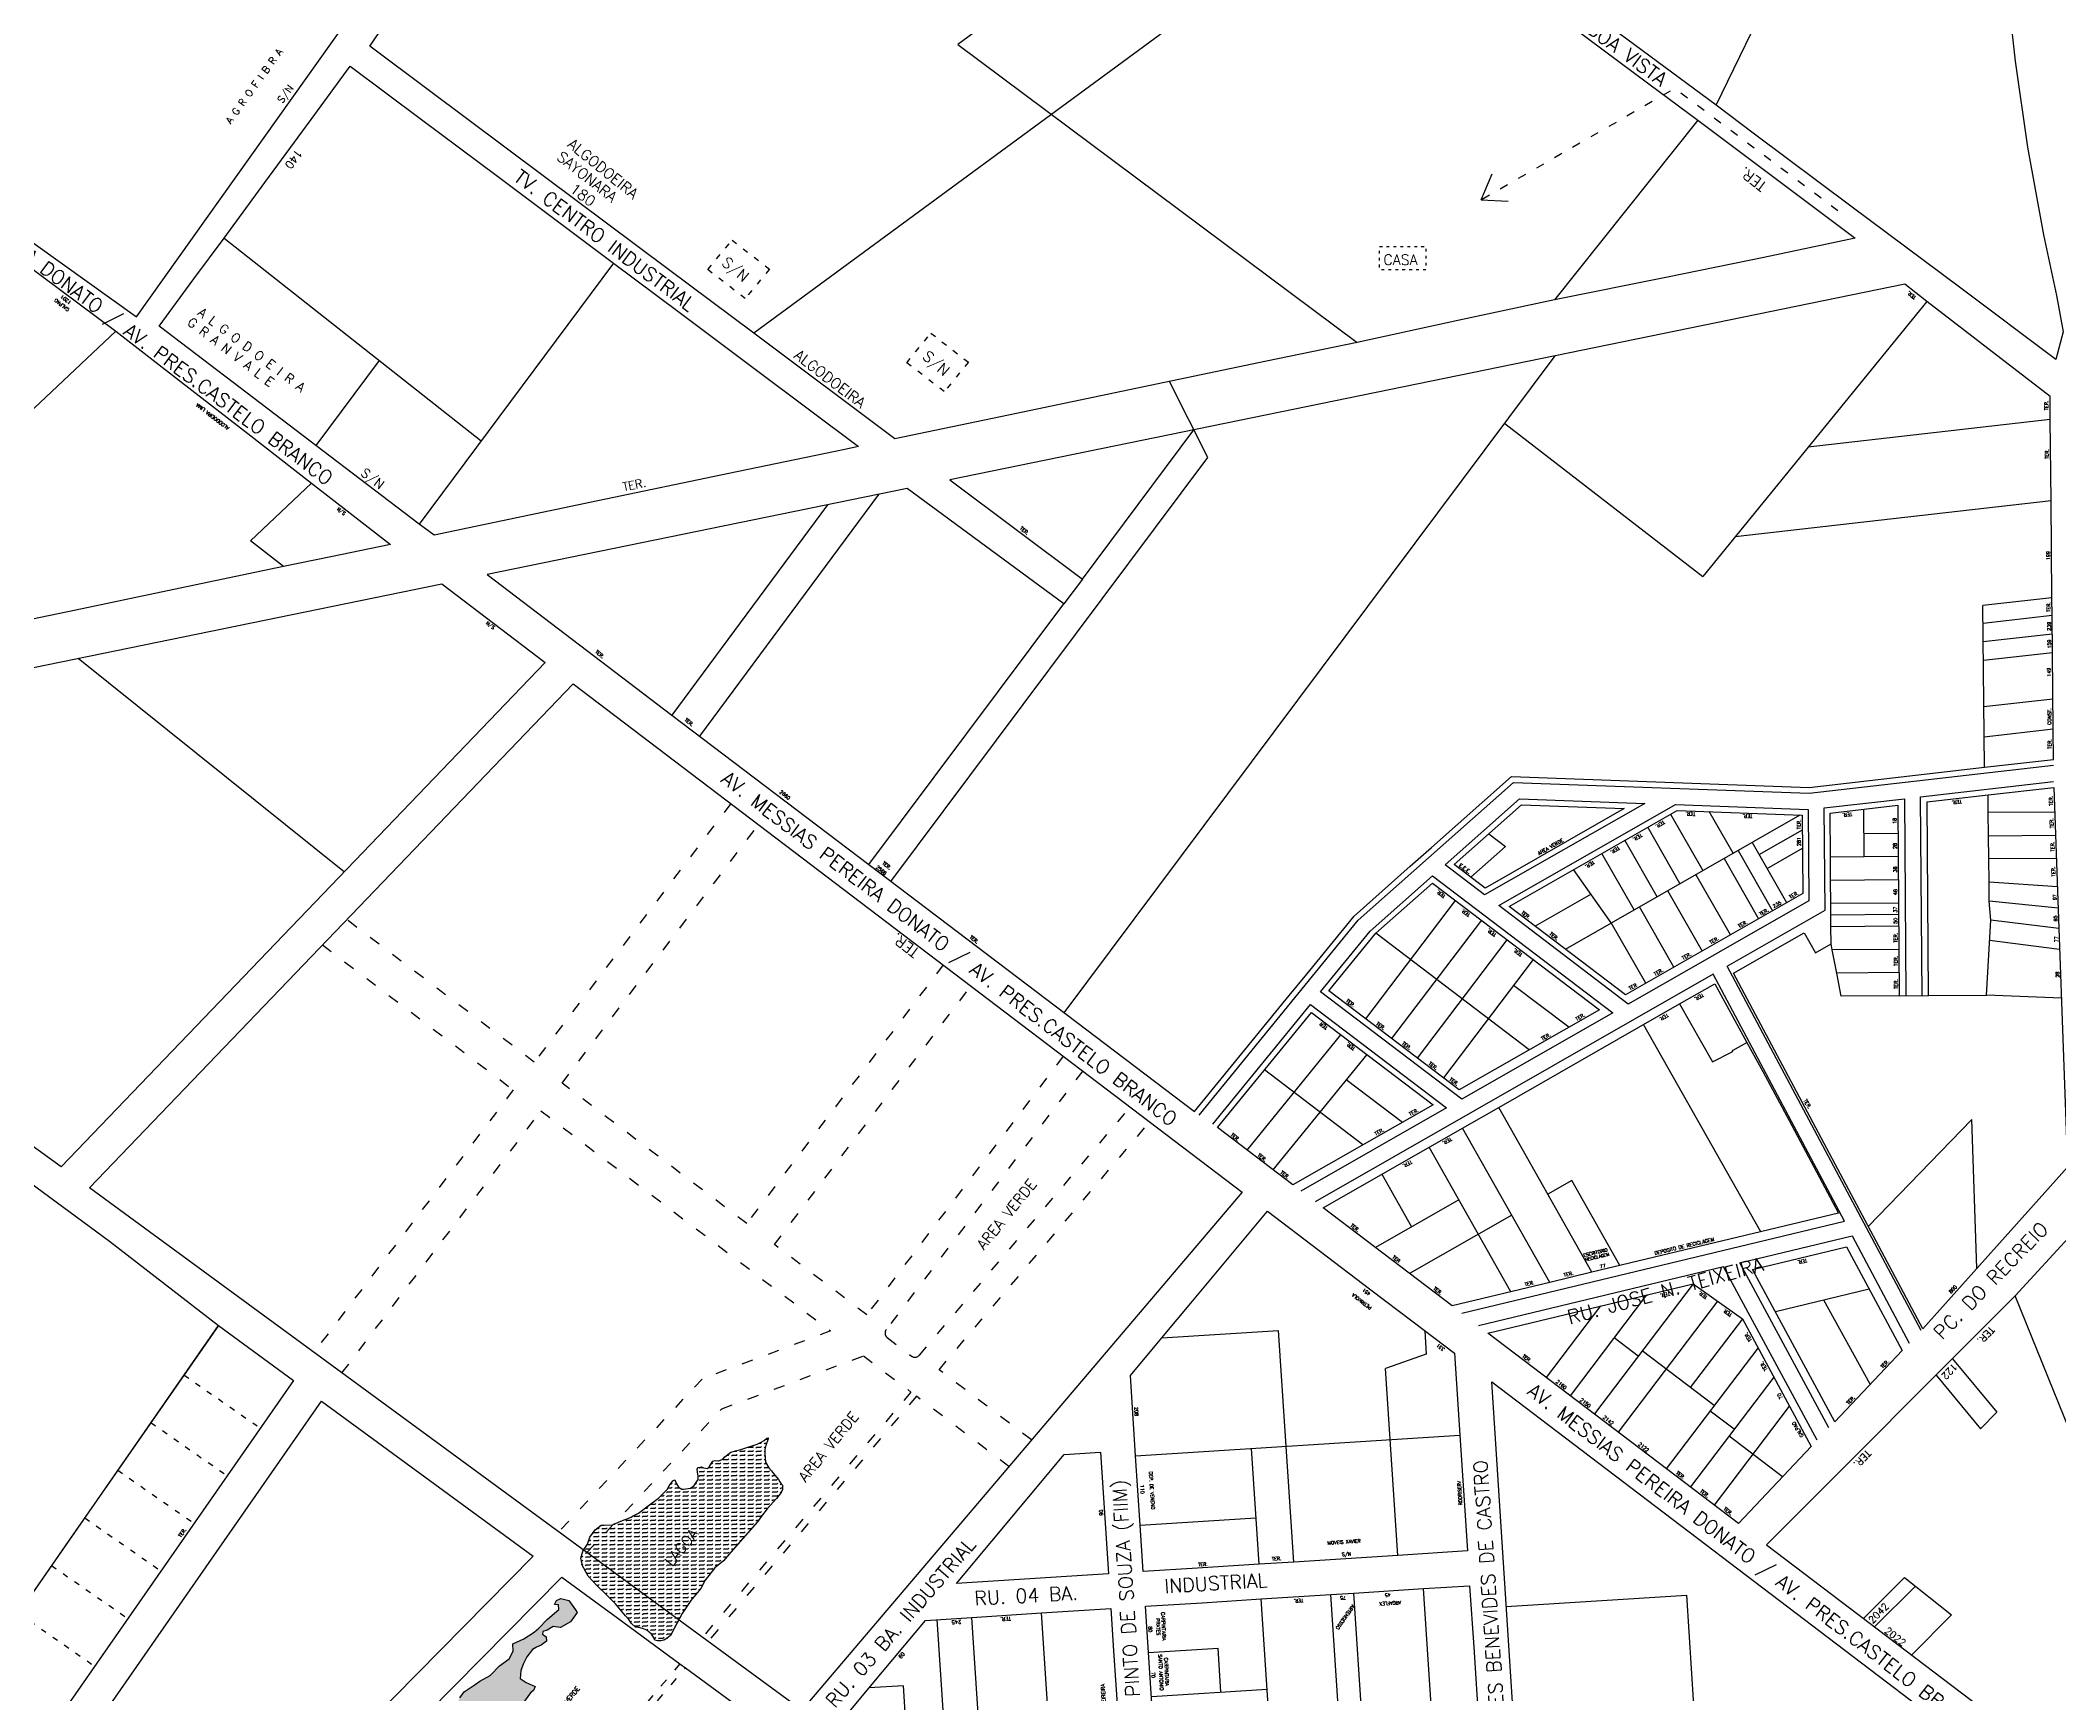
# Model space of a CAD drawing. Extents: x 714896 to 749292, y 8417558 to 8447149.
# Drawn here: x 737061 to 737931, y 8427923 to 8428636 of the extents above; entities that cross this region are included whole.
import ezdxf

# ---------------------------------------------------------------- set-up
doc = ezdxf.new("R2010")
doc.units = 0
doc.header["$MEASUREMENT"] = 0
doc.linetypes.add('ACAD_ISO03W100', pattern=[30, 12, -18])
for name, color, linetype in [('LOTE', 7, 'CONTINUOUS'), ('MEIO_FIO', 24, 'CONTINUOUS'), ('NUM-PORTA', 7, 'CONTINUOUS'), ('QUADRA', 6, 'CONTINUOUS'), ('REFERENCIA', 7, 'CONTINUOUS'), ('TEXTO', 7, 'CONTINUOUS'), ('TEXTODERUA', 3, 'CONTINUOUS')]:
    doc.layers.add(name, color=color, linetype=linetype)
doc.styles.add('ROMANS', font='ROMANS.SHX', dxfattribs={"height": 1.5})

msp = doc.modelspace()

# ---------------------------------------------------------------- hatches: boundary and pattern name
at = {"layer": 'REFERENCIA'}
h = msp.add_hatch(dxfattribs=at)
h.set_pattern_fill('FLEX', color=4, scale=7, style=0)
h.set_pattern_definition([(0, (-220.5378, -6.9507), (0, 1.75), [1.75, -1.75]), (45, (-218.7878, -6.9507), (1e-16, 1.74999999706), [0.4375, -1.599873737, 0.4375, -2.474873737])])
h.paths.add_polyline_path([(737377.94, 8428007.7), (737380.07, 8428010.23), (737380.52, 8428011.49), (737380.57, 8428012.48), (737380.52, 8428013.38), (737380.04, 8428014.03), (737379.48, 8428014.91), (737378.89, 8428015.87), (737377.24, 8428017.78), (737376.66, 8428018.42), (737375.85, 8428019.54), (737374.66, 8428020.88), (737373.33, 8428023.28), (737372.95, 8428027.12), (737372.95, 8428028.79), (737373.43, 8428030.53), (737374.37, 8428033.35), (737374.37, 8428033.84), (737373.88, 8428033.75), (737372.66, 8428032.67), (737371.06, 8428031.89), (737369.7, 8428031.07), (737368.01, 8428030.48), (737365.24, 8428029.7), (737362.63, 8428028.75), (737360.36, 8428028.16), (737358.33, 8428027.65), (737355.72, 8428025.62), (737354.9, 8428024.63), (737353.11, 8428023.86), (737352.65, 8428023.94), (737351.56, 8428024.08), (737350.57, 8428023.75), (737350.02, 8428022.96), (737349.09, 8428021.51), (737348.26, 8428020.66), (737346.57, 8428020.96), (737345.61, 8428021.33), (737344.23, 8428021.06), (737343.78, 8428020.27), (737344.02, 8428019.01), (737344.23, 8428017.38), (737344.26, 8428015.86), (737342.58, 8428013.35), (737340.98, 8428012.19), (737337.91, 8428011.68), (737337.21, 8428011.68), (737335.8, 8428012.59), (737334.82, 8428014.34), (737334.18, 8428015.76), (737333.27, 8428015.31), (737331.8, 8428013.12), (737330.89, 8428011.6), (737327.14, 8428007.81), (737322.74, 8428004.55), (737318.52, 8428001.38), (737315.87, 8428000), (737315.29, 8427999.7), (737310.95, 8427997.89), (737307.29, 8427996.34), (737303.72, 8427996.16), (737302.37, 8427996.16), (737299.78, 8427994.18), (737297.48, 8427991.01), (737296.49, 8427988.07), (737294.49, 8427984.96), (737293.67, 8427981.99), (737294.2, 8427979.43), (737294.02, 8427979.19), (737296.76, 8427974.16), (737300.57, 8427970.16), (737304.73, 8427966.23), (737308.57, 8427962.29), (737312.9, 8427957.09), (737314.34, 8427955.47), (737315.56, 8427953.83), (737317.23, 8427952.28), (737319.24, 8427951.95), (737320.66, 8427951.54), (737322.04, 8427950.87), (737324.17, 8427949.19), (737325, 8427947.97), (737325.62, 8427946.64), (737326.65, 8427946.27), (737328.18, 8427946.32), (737329.48, 8427946.67), (737330.93, 8427947.47), (737332.36, 8427948.64), (737333.85, 8427951.65), (737337.27, 8427958.18), (737341.09, 8427963.7), (737345.37, 8427968.96), (737347.3, 8427972.48), (737351.37, 8427977.86), (737355.19, 8427980.82), (737358.25, 8427984.58), (737363.49, 8427990.39), (737369.81, 8427997.6), (737371.61, 8428000), (737374.02, 8428003.2)])
h.paths.add_polyline_path([(737333.61, 8427977.15), (737347.38, 8427993.99), (737342.16, 8427998.26), (737328.39, 8427981.43)], flags=24)
h = msp.add_hatch(dxfattribs=at)
h.set_pattern_fill('FLEX', color=4, scale=10, style=0)
h.set_pattern_definition([(0, (-296.2755, -19.0062), (0, 2.5), [2.5, -2.5]), (45, (-293.7755, -19.0062), (1e-16, 2.4999999958), [0.625, -2.28553391, 0.625, -3.53553391])])
h.paths.add_polyline_path([(737271.43, 8427893.98), (737273.43, 8427898.78), (737273.94, 8427903.78), (737275.25, 8427908.78), (737272.92, 8427911.47), (737269.17, 8427914.48), (737267.3, 8427916.94), (737268.92, 8427919.71), (737272.02, 8427923.86), (737273.3, 8427924.94), (737273.91, 8427926.64), (737270.05, 8427928.38), (737267.48, 8427930.14), (737267.78, 8427933.54), (737268.9, 8427936.54), (737270.36, 8427939.47), (737272.85, 8427942.59), (737272.77, 8427942.58), (737274.5, 8427943.57), (737276.58, 8427944.54), (737278.82, 8427946.26), (737278.66, 8427948.13), (737277.09, 8427949.28), (737277.24, 8427950.35), (737279.16, 8427950.91), (737281.72, 8427952.48), (737284.72, 8427952.06), (737284.9, 8427952.06), (737289.27, 8427954.51), (737292.07, 8427958.5), (737291.41, 8427959.65), (737288.48, 8427963.76), (737285.08, 8427964.64), (737283.2, 8427963.71), (737282.29, 8427961.98), (737283.96, 8427961.81), (737284.18, 8427959.9), (737283.28, 8427959.1), (737279.16, 8427955.57), (737275.62, 8427951.78), (737273.49, 8427950.05), (737269.12, 8427947.26), (737264.34, 8427945.01), (737264.45, 8427941.9), (737262.72, 8427938.58), (737258.53, 8427935.58), (737254.74, 8427931.6), (737254.56, 8427931.38), (737250.13, 8427928.91), (737247.65, 8427927.2), (737243.32, 8427924.37), (737241.49, 8427921.74), (737238.74, 8427917.28), (737236.6, 8427915.47), (737232.04, 8427912.83), (737227.72, 8427909.87), (737224.13, 8427906.18), (737221.56, 8427901.49), (737218.28, 8427897.42), (737215.4, 8427893.17), (737213.04, 8427888.75), (737211.38, 8427883.86), (737210.84, 8427879.87), (737209.06, 8427874.77), (737207.12, 8427870.02), (737204.96, 8427865.26), (737201.59, 8427861.49), (737197.08, 8427859.18), (737192.16, 8427857.18), (737187.06, 8427855.39), (737181.96, 8427853.97), (737177.08, 8427852.64), (737171.83, 8427851.14), (737166.96, 8427849.94), (737161.96, 8427847.9), (737157.33, 8427845.5), (737152.34, 8427844), (737147.56, 8427842.13), (737142.85, 8427840.18), (737137.78, 8427838.56), (737132.8, 8427836.4), (737128.05, 8427834.72), (737123.36, 8427832.67), (737119.25, 8427829.38), (737115.65, 8427825.63), (737114.26, 8427821.04), (737117.46, 8427819.15), (737122.16, 8427817.46), (737127.4, 8427816.51), (737132.44, 8427815.62), (737137.68, 8427814.75), (737142.8, 8427814.3), (737148.13, 8427814.32), (737153.43, 8427814.5), (737158.85, 8427814.5), (737164.02, 8427814.62), (737169.32, 8427814.85), (737174.37, 8427815.06), (737179.67, 8427815.36), (737185.12, 8427815.86), (737190.52, 8427816.27), (737195.67, 8427816.61), (737200.95, 8427816.94), (737206.08, 8427817.33), (737211.09, 8427818.06), (737216.44, 8427818.86), (737221.48, 8427819.36), (737226.64, 8427819.62), (737231.8, 8427820.29), (737236.92, 8427821.18), (737241.81, 8427822.75), (737242.26, 8427825.44), (737243.6, 8427830.38), (737243.28, 8427830.86), (737241.72, 8427835.63), (737241.19, 8427840.64), (737241.52, 8427845.84), (737242.32, 8427851.01), (737244.8, 8427855.17), (737247.76, 8427856.19), (737248.58, 8427856.35), (737253.6, 8427857.5), (737258.1, 8427857.58), (737260.63, 8427861.06), (737263.48, 8427865.38), (737265.19, 8427870.18), (737266.32, 8427875.28), (737266.15, 8427879.52), (737268.56, 8427884.02), (737270.34, 8427888.8)])
h.paths.add_polyline_path([(737234.58, 8427867.72), (737240.7, 8427875.21), (737238.37, 8427877.11), (737232.25, 8427869.62)], flags=24)

# ---------------------------------------------------------------- linework, layer by layer
at = {"layer": 'LOTE', "color": 7}
for p, q in [((737595.95, 8428737.31, 521.6), (737456.17, 8428634.43, -212.61)), ((737635.32, 8428706.49, 521.6), (737368.22, 8428509.9, 521.76)), ((737456.17, 8428634.43, -212.61), (737628.26, 8428505.99, 513.31)), ((737139.84, 8428550.94, 522.79), (737250.67, 8428463.51, 520.76)), ((737307.69, 8428540.18, 520.74), (737224.03, 8428427.69, 522.57)), ((737206.69, 8428498.21, 521.97), (737179.45, 8428461.58, 522.57)), ((737421.97, 8428440.45), (737344.85, 8428336.29)), ((737399.98, 8428435.95), (737332.91, 8428345.37)), ((737076.93, 8428369.84), (737191.75, 8428277.83))]:
    msp.add_line(p, q, dxfattribs=at)
for points in [[(737783.1, 8428608.25), (737841.72, 8428728.92)], [(737775.11, 8428601.73), (737713.31, 8428524.32)], [(737563.95, 8428456.3), (737547.41, 8428489.18)], [(737848.66, 8428124.99), (737893.22, 8428171.03)], [(737895.5, 8428106.93), (737893.22, 8428171.03)], [(737849.05, 8428097.92), (737808.6, 8428088.2)], [(737849.49, 8428056.92), (737829.46, 8428093.21)], [(737997, 8427885), (737912, 8428095)], [(737884.95, 8428067.95), (737904.09, 8428044.85)], [(737877.88, 8428060.88), (737897.02, 8428037.78)], [(737904.09, 8428044.85), (737897.02, 8428037.78)], [(737846.58, 8427956.02), (737864.26, 8427973.7)], [(737851.38, 8427952.38), (737868.95, 8427969.96)], [(737864.26, 8427973.7), (737884.59, 8427957.5)], [(737867.35, 8427940.25), (737884.59, 8427957.5)]]:
    msp.add_lwpolyline(points, dxfattribs=at)
at = {"layer": 'LOTE', "color": 7, "linetype": 'ACAD_ISO03W100', "ltscale": 0.3, "flags": 128}
msp.add_lwpolyline([(737835.52, 8428562.75), (737765.17, 8428615.37), (737681.78, 8428567.37)], dxfattribs=at)
at = {"layer": 'LOTE', "color": 7, "flags": 128}
for points in [[(737681.78, 8428567.37), (737686.48, 8428578.64)], [(737681.78, 8428567.37), (737693.42, 8428566.83)], [(737509.85, 8428403.98), (737557.92, 8428468.28)], [(737427.35, 8428273.62), (737563.95, 8428456.3)], [(737417.79, 8428280.88), (737501.85, 8428393.29)]]:
    msp.add_lwpolyline(points, dxfattribs=at)
at = {"layer": 'LOTE', "color": 7, "linetype": 'ACAD_ISO03W100', "ltscale": 0.2}
for points, elevation in [([(737364.57, 8428524.89), (737348.4, 8428537.35), (737358.83, 8428550.04), (737374.99, 8428537.54), (737364.57, 8428524.89)], 521.73), ([(737450.32, 8428484.78), (737434.15, 8428497.23), (737444.58, 8428509.92), (737460.74, 8428497.43), (737450.32, 8428484.78)], 521.71)]:
    msp.add_lwpolyline(points, close=True, dxfattribs=dict(at, elevation=elevation))
at = {"layer": 'LOTE', "color": 7, "linetype": 'ACAD_ISO03W100', "ltscale": 0.1, "flags": 128}
msp.add_lwpolyline([(737637.97, 8428547.3), (737647.97, 8428547.3), (737657.97, 8428547.3), (737657.97, 8428537.3), (737637.97, 8428537.3), (737637.97, 8428547.3)], dxfattribs=at)
at = {"layer": 'LOTE', "color": 7, "linetype": 'CONTINUOUS', "flags": 128}
for points in [[(737873.94, 8428523.67), (737777.26, 8428405.08)], [(737927.1, 8428472.72), (737822.75, 8428460.88)], [(737691.93, 8428470.99), (737777.26, 8428405.08)], [(737927.43, 8428437.69), (737791.25, 8428422.24)], [(737927.83, 8428395.95), (737898.03, 8428392.57)], [(737927.9, 8428388.25), (737898.1, 8428384.87)], [(737927.98, 8428380.25), (737898.17, 8428376.87)], [(737928.06, 8428372.25), (737898.25, 8428368.87)], [(737928.25, 8428352.25), (737898.44, 8428348.87)], [(737928.37, 8428339.25), (737898.57, 8428335.87)]]:
    msp.add_lwpolyline(points, dxfattribs=at)
for points, elevation in [([(736946.89, 8428363.65), (736939.57, 8428366.12), (737093.23, 8428510.89)], 581.35), ([(737151.2, 8428420.47), (737177.59, 8428445.32)], 581.35), ([(737165.53, 8428409.33), (737151.2, 8428420.47)], 581.35), ([(737657.47, 8428079.94), (737658.13, 8428069.96)], 512.57), ([(737658.13, 8428069.96), (737640.57, 8428063.77)], 512.57), ([(737532.82, 8428026.06), (737672.54, 8428034.97)], 512.57), ([(737586.01, 8427979.35), (737582.72, 8428029.24)], 512.57), ([(737534.79, 8427996.13), (737584.69, 8427999.31)], 512.57), ([(737630.53, 8427912.05), (737626.91, 8427966.93)], 516.49), ([(737663.75, 8427864.06), (737656.85, 8427968.84)], 516.49), ([(737499.09, 8427853.57), (737492.18, 8427958.34)], 516.48), ([(737593.9, 8427859.61), (737586.99, 8427964.38)], 516.49), ([(737623.83, 8427861.52), (737616.93, 8427966.29)], 516.49), ([(737450.13, 8427912.08), (737447.28, 8427955.48)], 516.48), ([(737469.15, 8427851.66), (737462.25, 8427956.44)], 516.48), ([(737538.41, 8427941.25), (737568.35, 8427943.16)], 516.49), ([(737569.6, 8427924.2), (737568.35, 8427943.16)], 516.49), ([(737432.7, 8427926.95), (737417.92, 8427926.01)], 516.48), ([(737433.75, 8427911.04), (737432.7, 8427926.95)], 516.48), ([(737539.66, 8427922.29), (737589.56, 8427925.47)], 516.49)]:
    msp.add_lwpolyline(points, dxfattribs=dict(at, elevation=elevation))
at = {"layer": 'LOTE', "color": 7, "linetype": 'CONTINUOUS'}
for points, elevation in [([(737502.01, 8428217.01), (737713.74, 8428500.17)], -9.64), ([(737544.05, 8428076.88), (737594.4, 8428080.09)], 512.57), ([(737600.98, 8427980.31), (737594.4, 8428080.09)], 512.57), ([(737645.88, 8427983.17), (737640.57, 8428063.77)], 512.57)]:
    msp.add_lwpolyline(points, dxfattribs=dict(at, elevation=elevation))
for points in [[(737898.69, 8428322.83), (737898.03, 8428392.57)], [(737874.66, 8428224.43), (737899.66, 8428224.62), (737901.42, 8428257.02), (737900.79, 8428265.15), (737900.7, 8428273.32), (737900.59, 8428283.33), (737900.47, 8428293.33), (737900.36, 8428303.33), (737900.28, 8428310.94)], [(737718.08, 8428244.51), (737819.22, 8428302.3)], [(737763.41, 8428302.66), (737777.3, 8428278.35)], [(737790.33, 8428285.79), (737780.07, 8428303.74)], [(737846.82, 8428284.23), (737846.66, 8428304.78)], [(737928.97, 8428303.54), (737900.36, 8428303.33)], [(737685.09, 8428294.2), (737692.26, 8428288.76)], [(737757.57, 8428267.07), (737743.68, 8428291.39)], [(737767.44, 8428272.71), (737753.55, 8428297.02)], [(737813.5, 8428264.48), (737798.62, 8428290.52)], [(737801.61, 8428285.29), (737820.23, 8428295.93)], [(737861.47, 8428294.34), (737846.74, 8428294.22)], [(737900.47, 8428293.33), (737929.35, 8428293.54)], [(737677.3, 8428275.48), (737692.26, 8428288.76)], [(737747.71, 8428261.44), (737733.82, 8428285.75)], [(737786.46, 8428283.58), (737801.34, 8428257.53)], [(737792.54, 8428287.05), (737807.42, 8428261)], [(737805.07, 8428279.24), (737820.29, 8428287.93)], [(737861.55, 8428284.34), (737832.32, 8428284.12)], [(737929.71, 8428283.55), (737900.59, 8428283.33)], [(737752.72, 8428229.75), (737737.84, 8428255.8), (737721.59, 8428278.76)], [(737789.19, 8428250.59), (737774.31, 8428276.63)], [(737861.62, 8428274.34), (737832.39, 8428274.12)], [(737930.15, 8428271.33), (737900.7, 8428273.32)], [(737632.02, 8428214.44), (737670.73, 8428265.4)], [(737729.13, 8428268.1), (737705.1, 8428254.37)], [(737762.15, 8428269.69), (737777.03, 8428243.64)], [(737861.7, 8428264.34), (737832.47, 8428264.12)], [(737930.48, 8428262.17), (737900.79, 8428265.15)], [(737681.88, 8428256.93), (737643.17, 8428205.97)], [(737764.88, 8428236.69), (737749.99, 8428262.74)], [(737861.74, 8428259.34), (737832.51, 8428259.12)], [(737861.78, 8428254.34), (737832.54, 8428254.12)], [(737930.8, 8428253.32), (737901.42, 8428257.02)], [(737702.53, 8428201.07), (737636.39, 8428251.3)], [(737654.32, 8428197.5), (737693.03, 8428248.47)], [(737862, 8428224.34), (737837, 8428224.15), (737835.06, 8428234.13), (737833.12, 8428244.12), (737832.6, 8428246.77)], [(737931.12, 8428244.32), (737900.94, 8428248.12)], [(737704.18, 8428240), (737665.47, 8428189.03)], [(737861.85, 8428244.34), (737833.12, 8428244.12)], [(737719.51, 8428210.77), (737695.71, 8428228.85)], [(737861.93, 8428234.34), (737835.06, 8428234.13)], [(737767.26, 8428220.83), (737781.42, 8428195.88), (737789.93, 8428200.18), (737790.39, 8428200.99), (737796.22, 8428204.22)], [(737931.87, 8428223.34), (737899.66, 8428224.62)], [(737802.29, 8428122.68), (737751.76, 8428211.96)], [(737580.83, 8428157.88), (737621.31, 8428207.5)], [(737632.47, 8428199.03), (737591.99, 8428149.4)], [(737630.82, 8428160.1), (737588.32, 8428192.38)], [(737647.8, 8428169.8), (737623.61, 8428188.17)], [(737729.54, 8428105.2), (737689.32, 8428176.26)], [(737711.4, 8428100.84), (737673.75, 8428167.36)], [(737694.56, 8428096.79), (737659.3, 8428159.1)], [(737638.9, 8428147.44), (737651.76, 8428124.72)], [(737720.88, 8428144.71), (737710.52, 8428138.81)], [(737741.6, 8428108.1), (737720.88, 8428144.71)], [(737672.16, 8428136.38), (737636.2, 8428115.82)], [(737694.98, 8428129.85), (737650.91, 8428104.65)], [(737773.22, 8428100.27), (737730.59, 8428044.13)], [(737709.88, 8428059.86), (737733.29, 8428090.67)], [(737720.23, 8428051.99), (737753.25, 8428095.47)], [(737740.94, 8428036.27), (737783.79, 8428092.69)], [(737794.36, 8428085.11), (737771.93, 8428055.58)], [(737749.5, 8428069.03), (737739.15, 8428076.9)], [(737761.64, 8428020.54), (737801.14, 8428072.55)], [(737782.28, 8428047.72), (737751.23, 8428071.31)], [(737807.93, 8428059.99), (737771.99, 8428012.68)], [(737790.85, 8428037.51), (737780.5, 8428045.37)], [(737782.35, 8428004.82), (737814.72, 8428047.43)], [(737811.72, 8428017.04), (737788.63, 8428034.58)]]:
    msp.add_lwpolyline(points, dxfattribs=at)
at = {"layer": 'LOTE', "color": 7, "linetype": 'ACAD_ISO03W100', "ltscale": 0.4}
for points in [[(737358.3, 8428307.24), (737273.61, 8428195.76), (737192.74, 8428257.2)], [(737449.87, 8428237.66), (737365.18, 8428126.19), (737285.55, 8428186.69), (737370.25, 8428298.16)], [(737182.28, 8428246.31), (737264.53, 8428183.82), (737178.58, 8428070.69)], [(737501.63, 8428198.34), (737416.93, 8428086.87), (737377.12, 8428117.11), (737461.82, 8428228.59)], [(737190.68, 8428061.82), (737276.48, 8428174.74), (737401.33, 8428079.88), (737345.91, 8428059.19), (737284.12, 8427993.33)], [(737487.94, 8428032.91), (737448.07, 8428063.21), (737538.9, 8428170.02)], [(737296.31, 8427984.4), (737354.45, 8428046.37), (737415.46, 8428069.14), (737435.95, 8428053.58), (737346.09, 8427947.91)], [(737478.21, 8428021.47), (737438.34, 8428051.76), (737348.52, 8427946.13)]]:
    msp.add_lwpolyline(points, dxfattribs=at)
msp.add_lwpolyline([(737509.99, 8428191.99), (737425.29, 8428080.51, 0.414214), (737425.77, 8428077.01), (737436.19, 8428069.09, 0.398208), (737439.61, 8428069.47), (737530.44, 8428176.28, 0.013739), (737530.52, 8428176.39, 0.013739)], format="xyb", dxfattribs=at)
at = {"layer": 'LOTE', "color": 7, "linetype": 'ACAD_ISO03W100', "ltscale": 0.2}
for points in [[(737122.64, 8428060.87), (737155.48, 8428038.03)], [(737108.37, 8428040.35), (737141.21, 8428017.51)], [(737094.09, 8428019.83), (737126.93, 8427996.99)], [(737079.82, 8427999.3), (737112.65, 8427976.46)], [(737065.54, 8427978.78), (737098.38, 8427955.94)], [(737051.26, 8427958.26), (737084.1, 8427935.42)]]:
    msp.add_lwpolyline(points, dxfattribs=at)
at = {"layer": 'LOTE', "color": 7, "elevation": 516.49, "flags": 128}
for points in [[(737692.56, 8427961.09), (737770.4, 8427966.05)], [(737776.52, 8427871.25), (737770.4, 8427966.05)]]:
    msp.add_lwpolyline(points, dxfattribs=at)
at = {"layer": 'LOTE', "color": 7, "linetype": 'ACAD_ISO03W100', "ltscale": 0.3}
for points in [[(737336.35, 8427936.45), (737252.62, 8427837.99)], [(737256.78, 8427838.25), (737338.77, 8427934.68)]]:
    msp.add_lwpolyline(points, dxfattribs=at)
at = {"layer": 'MEIO_FIO'}
for points in [[(737560.19, 8428172.91), (737628.8, 8428257.01), (737695.75, 8428316.36), (737823.23, 8428311.66), (737928.52, 8428323.74)], [(737871.83, 8428224.41), (737871.18, 8428310.11), (737928.54, 8428316.7)], [(737871.41, 8428080.07), (737787.8, 8428237.12), (737829.99, 8428261.23), (737829.66, 8428305.35), (737864.19, 8428309.31), (737864.83, 8428224.36)], [(737673.37, 8428087.59), (737838.37, 8428127.23), (737781.72, 8428233.65), (737610.15, 8428135.61)], [(737566.09, 8428169.07), (737608.15, 8428220.63), (737666.83, 8428176.07), (737604.09, 8428140.21)], [(737831.68, 8428038.12), (737793.27, 8428109.2), (737841.76, 8428120.85), (737866.33, 8428074.7)], [(737826.62, 8428032.77), (737786.23, 8428107.51), (737680.57, 8428082.12)]]:
    msp.add_lwpolyline(points, dxfattribs=at)
for points in [[(737683.27, 8428267.81), (737666.18, 8428280.79), (737698.3, 8428309.26), (737752.33, 8428307.27), (737683.27, 8428267.81)], [(737745.14, 8428220.81), (737689.33, 8428263.21), (737765.58, 8428306.78), (737822.66, 8428304.67), (737822.96, 8428265.27), (737745.14, 8428220.81)], [(737673.44, 8428179.84), (737612.58, 8428226.06), (737633.87, 8428252.15), (737660.84, 8428276.06), (737738.54, 8428217.04), (737673.44, 8428179.84)]]:
    msp.add_lwpolyline(points, close=True, dxfattribs=at)
at = {"layer": 'QUADRA', "color": 6}
msp.add_lwpolyline([(736655.8, 8428842.71), (736959.93, 8428614.63), (736972.37, 8428609.77), (737102.05, 8428517.03), (737102.05, 8428517.03), (737303.47, 8428799.82)], dxfattribs=at)
at = {"layer": 'QUADRA', "linetype": 'CONTINUOUS'}
msp.add_lwpolyline([(737721.38, 8428641.69), (737754.02, 8428617.41), (737775.11, 8428601.73), (737811.33, 8428574.62), (737843.06, 8428550.87), (737803.62, 8428542.63), (737762.09, 8428534.04), (737713.31, 8428524.32), (737671.72, 8428515.36), (737628.26, 8428505.99), (737589.3, 8428497.85), (737539.02, 8428487.35), (737477.98, 8428474.6), (737429.08, 8428464.38), (737429.08, 8428464.38), (737368.22, 8428509.9), (737331.46, 8428537.39), (737278.03, 8428577.35), (737227.82, 8428614.9), (737202.76, 8428633.64), (737234.48, 8428680.38)], dxfattribs=at)
at = {"layer": 'QUADRA'}
msp.add_lwpolyline([(737908.1, 8428662.22), (737911.94, 8428627.19), (737917.32, 8428590.14), (737924.22, 8428552.3), (737929.82, 8428526.26), (737932.65, 8428510.59), (737929.54, 8428498.62), (737888.57, 8428529.31), (737841.18, 8428564.66), (737799.57, 8428595.69), (737783.1, 8428608.25), (737738.55, 8428641.2)], dxfattribs=at)
at = {"layer": 'QUADRA', "color": 6, "linetype": 'CONTINUOUS'}
for points in [[(737406.77, 8428459.72), (737357.39, 8428449.41), (737301.05, 8428437.64), (737230.37, 8428422.87), (737224.03, 8428427.69), (737179.45, 8428461.58), (737152.81, 8428481.82), (737111.9, 8428512.92), (737126.9, 8428533.34), (737139.84, 8428550.94), (737157.45, 8428574.91), (737177.37, 8428602.03), (737194.26, 8428625.01), (737225.02, 8428602.01), (737257.7, 8428577.57), (737287.66, 8428555.16), (737307.69, 8428540.18), (737335.98, 8428519.02), (737369.41, 8428494.02), (737413.42, 8428461.11), (737406.77, 8428459.72)], [(737137.48, 8428082.21), (737104.3, 8428034.5), (737071.43, 8427987.25), (737036.57, 8427937.13), (737021.02, 8427956.55), (737002.56, 8427979.61), (736979.8, 8428008.04), (736960.86, 8428031.68), (736945.13, 8428051.33), (736932.79, 8428066.74), (736906.69, 8428113.97), (736834.26, 8428141.9), (736741.59, 8428235.76), (736710.37, 8428267.39), (736655.14, 8428297.31), (736639.48, 8428450.85), (737013.23, 8428175.52), (737090.52, 8428118.58), (737090.52, 8428118.58), (737137.48, 8428082.21)], [(737137.48, 8428082.21), (737169.76, 8428058.55), (737064.33, 8427907), (737036.57, 8427937.13), (737137.48, 8428082.21)]]:
    msp.add_lwpolyline(points, close=True, dxfattribs=at)
at = {"layer": 'QUADRA', "color": 6, "linetype": 'CONTINUOUS', "elevation": 581.35}
msp.add_lwpolyline([(737053.12, 8428540.73), (737093.23, 8428510.89), (737121.56, 8428488.87), (737150.04, 8428466.73), (737177.59, 8428445.32), (737194.19, 8428432.42), (737211.54, 8428418.94), (737185.85, 8428413.57), (737165.53, 8428409.33), (737115.52, 8428398.88), (737075.91, 8428390.6), (737030.14, 8428381.04)], dxfattribs=at)
at = {"layer": 'QUADRA'}
for points in [[(737927, 8428482.69), (737873.94, 8428523.67), (737864.44, 8428531.01), (737713.74, 8428500.17), (737452.68, 8428446.74), (737509.85, 8428403.98), (737501.85, 8428393.29), (737434.29, 8428442.97), (737253.22, 8428405.92), (737332.91, 8428345.37), (737417.79, 8428280.88), (737558.2, 8428174.42), (737599, 8428224.45), (737606.59, 8428233.75), (737626.99, 8428258.75), (737651.22, 8428280.22), (737660.37, 8428288.34), (737694.84, 8428318.89), (737823.13, 8428314.16), (737898.69, 8428322.83), (737928.49, 8428326.25), (737928.37, 8428339.25), (737927.9, 8428388.25), (737927.83, 8428395.95), (737927.43, 8428437.69), (737927.1, 8428472.72)], [(736835.26, 8428320.38), (737233.68, 8428401.92), (737278.32, 8428368.01), (737069.58, 8428150.57), (736835.26, 8428320.38)], [(737081.79, 8428141.63), (737290.34, 8428358.87), (737578.77, 8428139.73), (737388.95, 8427916.5), (737190.68, 8428061.82), (737081.79, 8428141.63)], [(737743.48, 8428305.09), (737683.47, 8428270.8), (737670.13, 8428280.93), (737699.21, 8428306.73), (737743.48, 8428305.09)], [(737872.16, 8428080.86), (737790.57, 8428234.11), (737820.98, 8428251.47), (737825.91, 8428242.94), (737832.6, 8428246.77), (737832.54, 8428254.12), (737832.47, 8428264.12), (737832.39, 8428274.12), (737832.32, 8428284.12), (737832.17, 8428303.12), (737861.38, 8428306.47), (737861.55, 8428284.34), (737862, 8428224.34), (737874.66, 8428224.43), (737874.03, 8428307.92), (737900.28, 8428310.94), (737928.61, 8428314.19), (737930.8, 8428253.32), (737934.46, 8428150.44), (737872.16, 8428080.86)], [(737744.04, 8428224.79), (737693.85, 8428262.91), (737766.2, 8428304.25), (737820.18, 8428302.26), (737820.43, 8428268.44), (737744.04, 8428224.79)], [(737672.33, 8428183.82), (737616.15, 8428226.49), (737636.39, 8428251.3), (737660.77, 8428272.97), (737732.72, 8428218.32), (737672.33, 8428183.82)], [(737796.22, 8428204.22), (737803.25, 8428191.76), (737814.48, 8428170.66), (737835.75, 8428130.72), (737729.54, 8428105.2), (737711.4, 8428100.84), (737669.26, 8428090.71), (737669.26, 8428090.71), (737613.61, 8428132.98), (737673.75, 8428167.36), (737689.32, 8428176.26), (737767.26, 8428220.83), (737782.55, 8428229.57), (737796.22, 8428204.22)], [(737600.63, 8428142.84), (737568.08, 8428167.57), (737608.56, 8428217.19), (737661.01, 8428177.35), (737600.63, 8428142.84)], [(737834.21, 8428040.79), (737798.76, 8428106.4), (737839.22, 8428116.12), (737863.31, 8428071.52), (737834.21, 8428040.79)], [(737792.7, 8427996.95), (737684.69, 8428078.99), (737773.22, 8428100.27), (737794.36, 8428085.11), (737824.08, 8428030.09), (737792.7, 8427996.95)]]:
    msp.add_lwpolyline(points, close=True, dxfattribs=at)
at = {"layer": 'QUADRA', "color": 6}
msp.add_lwpolyline([(738249, 8427899), (738281, 8427886), (738306, 8427886), (738276, 8427899), (738272, 8427916), (738273, 8427939), (738287, 8427978), (738318, 8428036), (738299, 8428058), (738279, 8428077), (738207, 8428164), (738161, 8428178), (738146.09, 8428161.49), (738133, 8428147), (738126, 8428140), (738105, 8428119), (738099, 8428114), (738002, 8428193), (737912, 8428095), (737804.78, 8427987.78), (737937.17, 8427887.22), (737997, 8427885), (738147, 8427895)], close=True, dxfattribs=at)
at = {"layer": 'QUADRA', "elevation": 512.57}
msp.add_lwpolyline([(737675.82, 8427985.07), (737645.88, 8427983.17), (737600.98, 8427980.31), (737586.01, 8427979.35), (737559.45, 8427977.66), (737536.11, 8427976.17), (737534.79, 8427996.13), (737532.82, 8428026.06), (737530.54, 8428060.71), (737544.05, 8428076.88), (737557.33, 8428092.76), (737589.68, 8428131.46), (737634.17, 8428097.65), (737652.41, 8428083.79), (737670.21, 8428070.26), (737672.54, 8428034.97), (737675.82, 8427985.07)], close=True, dxfattribs=at)
at = {"layer": 'QUADRA', "color": 6}
for points, elevation in [([(737698.68, 8427866.29), (737686.3, 8428058.03), (737920.02, 8427880.39), (737698.68, 8427866.29)], 516.49), ([(737521.14, 8427975.22), (737455.57, 8427971.04), (737502.02, 8428026.61), (737517.69, 8428027.61), (737521.14, 8427975.22)], 512.56)]:
    msp.add_lwpolyline(points, close=True, dxfattribs=dict(at, elevation=elevation))
at = {"layer": 'QUADRA', "linetype": 'CONTINUOUS'}
for points in [[(737096.97, 8427857.61), (737092.77, 8427876.13), (737074.74, 8427895.69), (737132.19, 8427978.28), (737181.86, 8428049.68), (737273.14, 8427982.78), (737163.3, 8427871.47), (737156.82, 8427866.56), (737120.69, 8427891.69), (737096.97, 8427857.61)], [(737379.21, 8427905.04), (737326.11, 8427842.59), (737256.78, 8427838.25), (737252.62, 8427837.99), (737174.95, 8427833.13), (737121.16, 8427829.76), (737169.55, 8427856.46), (737285.45, 8427973.76), (737309.6, 8427956.06), (737336.35, 8427936.45), (737338.77, 8427934.68), (737356.62, 8427921.6), (737379.21, 8427905.04)]]:
    msp.add_lwpolyline(points, close=True, dxfattribs=at)
at = {"layer": 'QUADRA', "color": 6, "linetype": 'CONTINUOUS'}
for points, elevation in [([(737683.71, 8427865.33), (737663.75, 8427864.06), (737641.7, 8427862.66), (737623.83, 8427861.52), (737593.9, 8427859.61), (737567.58, 8427857.93), (737544, 8427856.43), (737542.29, 8427882.25), (737540.71, 8427906.32), (737538.41, 8427941.25), (737537.09, 8427961.21), (737561.57, 8427962.76), (737586.99, 8427964.38), (737616.93, 8427966.29), (737626.91, 8427966.93), (737656.85, 8427968.84), (737676.81, 8427970.11), (737678.56, 8427943.59), (737680.79, 8427909.63), (737683.71, 8427865.33)], 516.49), ([(737529.03, 8427855.48), (737512.17, 8427854.4), (737499.09, 8427853.57), (737483.6, 8427852.58), (737469.15, 8427851.66), (737449.19, 8427850.39), (737421.32, 8427848.62), (737397.36, 8427847.09), (737373.87, 8427845.59), (737349.39, 8427844.03), (737371.06, 8427869.96), (737403.81, 8427909.13), (737419.24, 8427927.59), (737442.3, 8427955.17), (737462.25, 8427956.44), (737492.18, 8427958.34), (737522.12, 8427960.25), (737523.32, 8427942.08), (737525.25, 8427912.76), (737526.73, 8427890.4), (737527.38, 8427880.42), (737528.25, 8427867.19), (737529.03, 8427855.48)], 516.48)]:
    msp.add_lwpolyline(points, close=True, dxfattribs=dict(at, elevation=elevation))
at = {"layer": 'REFERENCIA', "color": 7, "extrusion": (-0.000310367, -0.003752, 0.999993), "elevation": -31352.64}
msp.add_lwpolyline([(737315.99, 8427941.69), (737318.64, 8427943.07), (737322.86, 8427946.24), (737327.26, 8427949.5), (737331.01, 8427953.29), (737331.92, 8427954.81), (737333.39, 8427957), (737334.3, 8427957.45), (737334.94, 8427956.03), (737335.92, 8427954.28), (737337.33, 8427953.37), (737338.03, 8427953.37), (737341.1, 8427953.88), (737342.7, 8427955.04), (737344.38, 8427957.55), (737344.35, 8427959.07), (737344.14, 8427960.7), (737343.9, 8427961.96), (737344.35, 8427962.75), (737345.73, 8427963.02), (737346.69, 8427962.65), (737348.38, 8427962.35), (737349.21, 8427963.2), (737350.14, 8427964.65), (737350.69, 8427965.44), (737351.68, 8427965.77), (737352.77, 8427965.63), (737353.23, 8427965.55), (737355.02, 8427966.32), (737355.84, 8427967.31), (737358.45, 8427969.34), (737360.48, 8427969.85), (737362.75, 8427970.44), (737365.36, 8427971.39), (737368.13, 8427972.17), (737369.82, 8427972.76), (737371.18, 8427973.58), (737372.78, 8427974.36), (737374, 8427975.44), (737374.49, 8427975.53), (737374.49, 8427975.04), (737373.55, 8427972.22), (737373.07, 8427970.48), (737373.07, 8427968.81), (737373.45, 8427964.97), (737374.78, 8427962.57), (737375.97, 8427961.23), (737376.78, 8427960.11), (737377.36, 8427959.47), (737379.01, 8427957.56), (737379.6, 8427956.6), (737380.16, 8427955.72), (737380.64, 8427955.07), (737380.69, 8427954.17), (737380.64, 8427953.18), (737380.19, 8427951.92), (737378.06, 8427949.39), (737374.14, 8427944.89), (737371.73, 8427941.69), (737369.93, 8427939.29), (737363.61, 8427932.08), (737358.37, 8427926.27), (737355.31, 8427922.51), (737351.49, 8427919.55), (737347.42, 8427914.17), (737345.49, 8427910.65), (737341.21, 8427905.39), (737337.39, 8427899.87), (737333.97, 8427893.34), (737332.48, 8427890.33), (737331.05, 8427889.16), (737329.6, 8427888.36), (737328.3, 8427888.01), (737326.77, 8427887.96), (737325.74, 8427888.33), (737325.12, 8427889.66), (737324.29, 8427890.88), (737322.16, 8427892.56), (737320.78, 8427893.23), (737319.36, 8427893.64), (737317.45, 8427893.95), (737317.36, 8427893.96), (737315.68, 8427895.52), (737314.46, 8427897.16), (737313.02, 8427898.78), (737308.69, 8427903.98), (737304.85, 8427907.92), (737300.69, 8427911.85), (737296.88, 8427915.85), (737294.14, 8427920.88), (737294.32, 8427921.12), (737293.79, 8427923.68), (737294.61, 8427926.65), (737296.61, 8427929.76), (737297.6, 8427932.7), (737299.9, 8427935.87), (737302.49, 8427937.85), (737303.84, 8427937.85), (737307.41, 8427938.03), (737311.07, 8427939.58), (737315.41, 8427941.39), (737315.99, 8427941.69)], close=True, dxfattribs=at)
at = {"layer": 'REFERENCIA', "color": 7, "elevation": 501.79}
msp.add_lwpolyline([(737241.49, 8427921.74), (737243.32, 8427924.37), (737247.65, 8427927.2), (737250.13, 8427928.91), (737254.56, 8427931.38), (737254.74, 8427931.6), (737258.53, 8427935.58), (737262.72, 8427938.58), (737264.45, 8427941.9), (737264.34, 8427945.01), (737269.12, 8427947.26), (737273.49, 8427950.05), (737275.62, 8427951.78), (737279.16, 8427955.57), (737283.28, 8427959.1), (737284.18, 8427959.9), (737283.96, 8427961.81), (737282.29, 8427961.98), (737283.2, 8427963.71), (737285.08, 8427964.64), (737288.48, 8427963.76), (737291.41, 8427959.65), (737292.07, 8427958.5), (737289.27, 8427954.51), (737284.9, 8427952.06), (737284.72, 8427952.06), (737281.72, 8427952.48), (737279.16, 8427950.91), (737277.24, 8427950.35), (737277.09, 8427949.28), (737278.66, 8427948.13), (737278.82, 8427946.26), (737276.58, 8427944.54), (737274.5, 8427943.57), (737272.77, 8427942.58), (737272.85, 8427942.59), (737272.85, 8427942.59), (737270.36, 8427939.47), (737268.9, 8427936.54), (737267.78, 8427933.54), (737267.48, 8427930.14), (737270.05, 8427928.38), (737273.91, 8427926.64), (737273.3, 8427924.94), (737272.02, 8427923.86), (737268.92, 8427919.71)], dxfattribs=at)

# ---------------------------------------------------------------- texts
at = {"layer": 'NUM-PORTA', "color": 7, "style": 'ROMANS'}
for s, height, rotation, p in [('S/N', 3.078, 53.79052, (737165.01, 8428608.76)), ('140', 3.442, 233.73421, (737171.11, 8428589.51)), ('180', 4.552, 322.76135, (737288.47, 8428571.26)), ('S/N', 4.584, 320.70349, (737353.99, 8428539.67)), ('1201', 1.5, 142.37367, (737074.16, 8428523.42, 581.35)), ('S/N', 4.597, 319.75034, (737440.54, 8428499.31)), ('S/N', 1.5, 142.37367, (737192.52, 8428432.52, 581.35)), ('S/N', 1.506, 143.74521, (737256.84, 8428383.4)), ('239', 1.5, 90.36301, (737927.35, 8428381.68)), ('159', 1.5, 93.19592, (737927.56, 8428374.09)), ('149', 1.5, 93.19592, (737927.41, 8428361.9)), ('2660', 1.5, 321.06843, (737379.17, 8428311.94)), ('18', 1.513, 90.02324, (737860.8, 8428298.43)), ('28', 1.513, 90.02324, (737860.89, 8428287.65)), ('38', 1.513, 90.02324, (737860.96, 8428277.52)), ('48', 1.513, 90.02324, (737861.04, 8428267.72)), ('97', 1.48, 91.41279, (737929.82, 8428265.63)), ('37', 1.513, 90.02324, (737861.09, 8428260.18)), ('50', 1.513, 90.02324, (737861.13, 8428255.37)), ('85', 1.48, 91.41279, (737930.15, 8428256.42)), ('77', 1.48, 91.41279, (737930.47, 8428247.45)), ('28', 1.48, 91.41279, (737931.01, 8428232.24)), ('208', 1.508, 272.97417, (737532.28, 8428047.07)), ('110', 1.514, 272.71263, (737534.86, 8428013.55)), ('90', 1.5, 93.1699, (737518.77, 8428000.34))]:
    msp.add_text(s, height=height, rotation=rotation, dxfattribs=at).set_placement(p)
at = {"layer": 'NUM-PORTA', "style": 'ROMANS'}
for s, height, rotation, p in [('S/N', 3.948, 322.7357, (737198.42, 8428449)), ('199', 1.5, 89.78755, (737926.92, 8428412.17)), ('281', 1.5, 90.37578, (737819.51, 8428288.92)), ('2568', 1.5, 320.47399, (737420.71, 8428279.55)), ('235', 1.5, 29.28365, (737807.96, 8428262.12)), ('77', 1.5, 13.46211, (737733.13, 8428106.79)), ('451', 1.443, 142.89141, (737634.25, 8428096.12)), ('800', 1.5, 46.03073, (737884.33, 8428095.95)), ('331', 1.443, 141.13848, (737666.21, 8428072.2)), ('122', 3, 226.03073, (737885.28, 8428066.25)), ('2160', 1.5, 320.96145, (737713.86, 8428057.8)), ('2150', 1.5, 320.96145, (737724.21, 8428049.94)), ('70', 1.5, 121.17033, (737811.92, 8428051.12)), ('2142', 1.5, 320.96145, (737734.13, 8428042.41)), ('2122', 1.5, 320.96145, (737749.35, 8428030.84)), ('S/N', 1.443, 3.8092, (737621.76, 8427982.85)), ('75', 1.45, 183.44188, (737623.4, 8427965.68)), ('45', 1.45, 183.44188, (737642.71, 8427966.91)), ('2042', 3, 45.2293, (737850.47, 8427953.59)), ('245', 1.616, 183.74261, (737457.59, 8427955.37, 513.46)), ('80', 1.492, 272.48193, (737538.36, 8427952.57)), ('2022', 3, 321.1243, (737855.35, 8427950.22)), ('09', 1.616, 230.43754, (737432.2, 8427941.67, 513.46)), ('70', 1.492, 272.48193, (737539.65, 8427932.88))]:
    msp.add_text(s, height=height, rotation=rotation, dxfattribs=at).set_placement(p)
at = {"layer": 'TEXTO', "style": 'ROMANS'}
for s, height, rotation, p in [('A G R O F I B R A', 3.0427, 54.15255, (737142.77, 8428599.96)), ('SAYONARA', 4.569, 321.5714, (737282.85, 8428585.15)), ('ALGODOEIRA', 4.578, 320.92315, (737287.57, 8428590.64)), ('GALPAO', 1.5, 142.37367, (737073.37, 8428520.39, 581.35)), ('TER.', 1.5, 140.47399, (737869.41, 8428525.54)), ('G R A N V A L E', 3.9484, 322.7357, (737123.69, 8428513.9, 0.05)), ('A L G O D O E I R A', 3.9448, 322.97625, (737128.2, 8428518.05, 0.05)), ('ALGODOEIRA', 4.554, 322.65126, (737385.16, 8428499.58)), ('TER.', 1.5, 90.00618, (737926.15, 8428476.64)), ('ALGODOEIRA LIMA', 1.5, 142.37367, (737142.24, 8428469.29, 581.35)), ('TER.', 1.5, 89.78755, (737926.39, 8428455.7)), ('TER.', 3.577, 11.61643, (737312.09, 8428441.86)), ('TER.', 1.5, 320.47399, (737482.82, 8428425.6)), ('TER.', 1.5, 89.78755, (737927.57, 8428330.74)), ('TER.', 1.5, 211.78067, (737760.29, 8428300.02)), ('TER.', 1.5, 179.71688, (737774.06, 8428303.49)), ('TER.', 1.5, 179.71688, (737798.69, 8428302.58)), ('TER.', 1.5, 90.37578, (737819.45, 8428296.14)), ('AREA VERDE', 1.5, 29.61152, (737706.74, 8428284.91)), ('TER.', 1.5, 211.78067, (737750.56, 8428294.46)), ('TER.', 1.5, 320.47399, (737423.43, 8428281.32)), ('E.E.E.', 1.5, 323.4333, (737672.06, 8428280.26)), ('TER.', 1.5, 211.78067, (737730, 8428282.71)), ('TER.', 1.5, 211.78067, (737740.85, 8428288.91)), ('TER.', 1.5, 143.37684, (737666.53, 8428267.62)), ('TER.', 1.5, 29.28365, (737815.04, 8428266.16)), ('TER.', 1.5, 143.37684, (737677.19, 8428259.52)), ('TER.', 1.5, 322.98932, (737698.89, 8428259.83)), ('TER.', 1.5, 29.28365, (737793.05, 8428253.59)), ('TER.', 1.5, 29.28365, (737802.15, 8428258.79)), ('TER.', 4.5, 142.21279, (737440, 8428244.04)), ('TER.', 1.5, 320.47399, (737461.09, 8428249.42)), ('TER.', 1.5, 143.37684, (737688.44, 8428250.97)), ('TER.', 1.5, 321.07563, (737711.04, 8428250.78)), ('TER.', 1.5, 29.28365, (737780.7, 8428246.54)), ('TER.', 1.5, 143.37684, (737699.73, 8428242.4)), ('TER.', 1.5, 29.28365, (737768.85, 8428239.77)), ('TER.', 1.5, 29.28365, (737745.93, 8428226.67)), ('TER.', 1.5, 29.28365, (737756.75, 8428232.86)), ('TER.', 1.5, 323.37684, (737623.31, 8428221.87)), ('TER.', 1.5, 208.80128, (737777.16, 8428225.5)), ('TER.', 1.5, 140.96145, (737615.74, 8428210.87)), ('TER.', 1.5, 323.37684, (737636.29, 8428212.02)), ('TER.', 1.5, 30.40357, (737723.05, 8428213.52)), ('TER.', 1.5, 208.80128, (737761.95, 8428216.81)), ('TER.', 1.5, 140.96145, (737627.62, 8428201.84)), ('TER.', 1.5, 323.37684, (737647.46, 8428203.53)), ('TER.', 1.5, 30.40357, (737708.2, 8428205.03)), ('TER.', 1.5, 323.37684, (737658.94, 8428194.81)), ('TER.', 1.5, 323.37684, (737667.88, 8428188.02)), ('TER.', 1.5, 27.87274, (737651.18, 8428172.56)), ('TER.', 1.5, 320.90164, (737573.66, 8428164.19)), ('TER.', 1.5, 27.87274, (737636.34, 8428164.08)), ('TER.', 1.5, 208.80128, (737668.63, 8428163.45)), ('TER.', 1.5, 320.90164, (737585.2, 8428155.42)), ('TER.', 1.5, 208.80128, (737651.44, 8428153.62)), ('AREA VERDE', 4.5, 51.11626, (737467.44, 8428114.51)), ('TER.', 1.5, 320.90164, (737595.06, 8428147.94)), ('TER.', 1.5, 320.96145, (737625.25, 8428125.11)), ('ESCRITORIO', 1.4, 13.46211, (737726.01, 8428111.77)), ('DEPOSITO DE RECICLAGEM', 1.5, 13.46211, (737756.69, 8428112.62)), ('TER.', 1.5, 320.96145, (737643.31, 8428111.39)), ('RECICLAGEM', 1.3, 13.46211, (737726.86, 8428109.97)), ('TER.', 1.5, 191.24442, (737822.12, 8428111.05)), ('TER.', 1.5, 320.96145, (737661, 8428097.95)), ('TER.', 1.5, 13.46211, (737700.68, 8428099.16)), ('TER.', 1.5, 13.46211, (737717.54, 8428103.21)), ('PETRIKOLA', 1.443, 142.89141, (737634.7, 8428090.17)), ('TER.', 1.5, 191.71385, (737762.97, 8428096.69)), ('TER.', 1.5, 143.84816, (737779.48, 8428094.76)), ('TER.', 1.5, 143.84816, (737790.04, 8428087.18)), ('TER.', 3, 226.03073, (737901.18, 8428082.15)), ('TER.', 1.5, 121.17033, (737798.55, 8428075.88)), ('TER.', 1.5, 320.96145, (737699.35, 8428068.82)), ('TER.', 1.5, 121.17033, (737805.35, 8428063.29)), ('TER.', 1.5, 45.75623, (737854.87, 8428063.58)), ('AREA VERDE', 4.5, 50.71781, (737390.52, 8428014.46)), ('TER.', 1.5, 45.75623, (737840.12, 8428048.01)), ('GALPAO', 1.5, 121.17033, (737820.85, 8428034.6)), ('TER.', 3, 226.03073, (737847.93, 8428028.9)), ('DEP. DE VENENO', 1.4428, 273.8092, (737538.59, 8428019.28, -512.57)), ('TER.', 1.5, 320.96145, (737765.62, 8428018.48)), ('RODRISERV', 1.443, 93.8092, (737673.62, 8428004.8)), ('TER.', 1.5, 320.96145, (737775.98, 8428010.62)), ('TER.', 1.5, 320.96145, (737786.05, 8428002.97)), ('TER.', 1.5, 54.74168, (737121.26, 8427990.77)), ('LAGOA', 4.5, 50.71781, (737332.91, 8427978.07)), ('MOVEIS XAVIER', 1.4428, 3.8092, (737615.58, 8427987.77)), ('TER.', 1.444, 3.77641, (737559.84, 8427978.49)), ('TER.', 1.443, 3.8092, (737591.59, 8427980.92)), ('CARPINTARIA', 1.4921, 272.48193, (737543.85, 8427958.72)), ('TER.', 1.45, 183.44188, (737605.05, 8427964.51)), ('ARTENGESSO', 1.451, 235.43372, (737626, 8427961.99)), ('ARGAFLEX', 1.451, 183.47442, (737647.24, 8427963.57)), ('TER.', 1.616, 183.74261, (737479.01, 8427956.74, 513.46)), ('PRATES', 1.492, 272.48193, (737541.62, 8427956.01)), ('SANTO ANTONIO', 1.4921, 272.48193, (737542.64, 8427940.49)), ('CARPINTARIA', 1.4921, 272.48193, (737545.14, 8427939.09)), ('AREA VERDE', 2, 50.71781, (737283.05, 8427913.04, -39.28)), ('LU MADEIREIRA', 1.6158, 93.77543, (737520.45, 8427911.79, 513.46))]:
    msp.add_text(s, height=height, rotation=rotation, dxfattribs=at).set_placement(p)
at = {"layer": 'TEXTO', "color": 7, "style": 'ROMANS'}
for s, height, rotation, p in [('TER.', 4.458, 142.02059, (737805.28, 8428574.21)), ('TER.', 1.5, 90.36301, (737927.11, 8428389.79)), ('TER.', 1.5, 321.06843, (737299.67, 8428372.34)), ('TER.', 1.5, 321.06843, (737338.23, 8428343.04)), ('CONST.', 1.5, 89.9673, (737927.48, 8428341.12)), ('TER.', 1.513, 186.17768, (737888.83, 8428308.87)), ('TER.', 1.513, 92.23545, (737928.21, 8428306.23)), ('TER.', 1.513, 186.17768, (737841.61, 8428303.45)), ('TER.', 1.513, 92.23545, (737928.57, 8428296.63)), ('TER.', 1.513, 92.23545, (737928.91, 8428286.54)), ('TER.', 1.513, 92.23545, (737929.28, 8428275.79)), ('TER.', 1.513, 90.02324, (737861.19, 8428247.23)), ('TER.', 1.513, 90.02324, (737861.27, 8428237.23)), ('TER.', 1.513, 90.02324, (737861.34, 8428227.23)), ('TER.', 1.513, 301.10304, (737820.66, 8428179.21))]:
    msp.add_text(s, height=height, rotation=rotation, dxfattribs=at).set_placement(p)
msp.add_text('CASA', height=4.458, dxfattribs=at).set_placement((737639.63, 8428539.4))
at = {"layer": 'TEXTODERUA', "style": 'ROMANS'}
for s, rotation, p in [('RU. 19 BA. BOA VISTA', 323.40477, (737687.38, 8428669.17)), ('AV. MESSIAS PEREIRA DONATO / AV. PRES.CASTELO BRANCO', 323.20958, (736987.87, 8428590.6)), ('TV. CENTRO INDUSTRIAL ', 323.04514, (737264.17, 8428576.17)), ('AV. MESSIAS PEREIRA DONATO / AV. PRES.CASTELO BRANCO', 322.48933, (737353.63, 8428316.76)), ('PC. DO RECREIO ', 45.83491, (737880.53, 8428075.75)), ('RU. JOSE N. TEIXEIRA', 15.48509, (737719.93, 8428082.76)), ('AV. MESSIAS PEREIRA DONATO / AV. PRES.CASTELO BRANCO', 322.4518, (737701.2, 8428052.9)), ('RU. MATILDES BENEVIDES DE CASTRO', 93.78229, (737694.27, 8427874.29)), ('RU. GERALDO PINTO DE SOUZA (FIIM) ', 93.67461, (737538.33, 8427864.9)), ('RU. 03 BA. INDUSTRIAL', 49.13351, (737403.26, 8427917.03)), ('RU. 04 BA. ', 3.08302, (737463.44, 8427961.65)), ('INDUSTRIAL', 3.43979, (737545.37, 8427966.89))]:
    msp.add_text(s, height=6, rotation=rotation, dxfattribs=at).set_placement(p)

doc.saveas('drawing.dxf')
